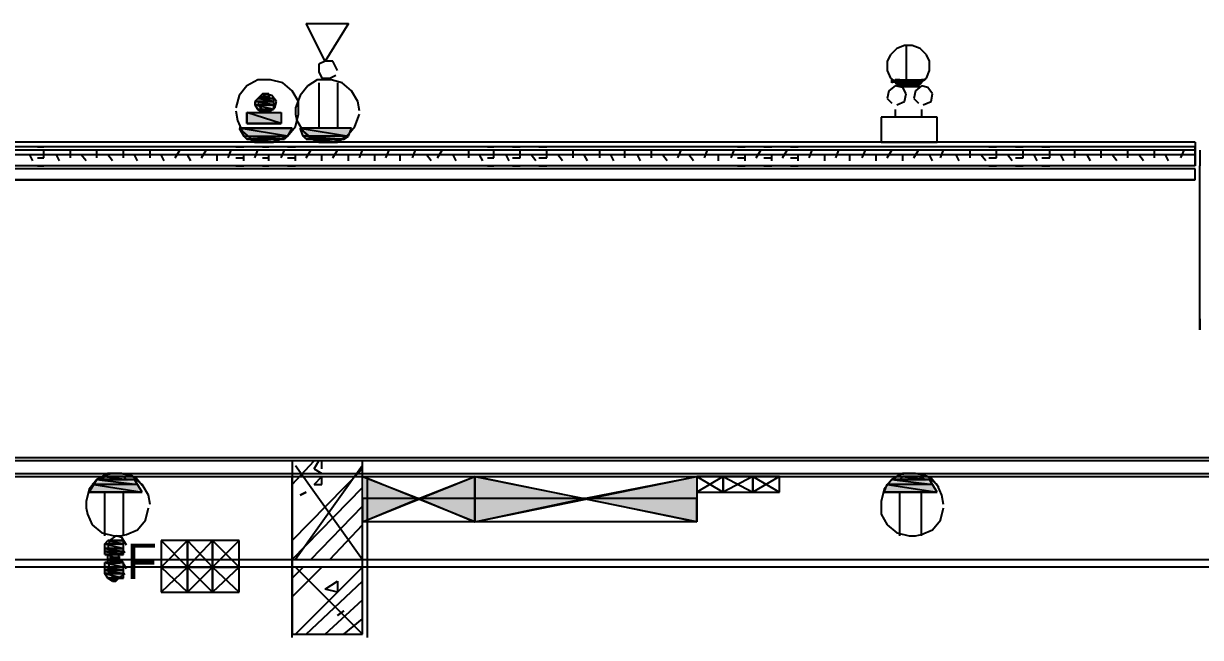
# Model space of a CAD drawing. Header units: millimetres. Extents: x 5 to 415, y 48 to 251.
# Drawn here: x 153.93 to 167.23, y 101.44 to 108.37 of the extents above; entities that cross this region are included whole.
import ezdxf

# ---------------------------------------------------------------- set-up
doc = ezdxf.new("R2010")
doc.units = ezdxf.units.MM
for name, color, linetype in [('H', 7, 'Continuous'), ('P', 7, 'Continuous'), ('T', 7, 'Continuous')]:
    doc.layers.add(name, color=color, linetype=linetype)

msp = doc.modelspace()

# ---------------------------------------------------------------- hatches: boundary and pattern name
at = {"layer": 'H', "linetype": 'Continuous'}
for points in [[(163.742, 107.703), (163.742, 107.738), (163.777, 107.738), (163.742, 107.703)], [(163.742, 107.703), (163.777, 107.738), (163.777, 107.703), (163.742, 107.703)], [(163.777, 107.703), (163.777, 107.738), (163.83, 107.738), (163.83, 107.65), (163.777, 107.703)], [(163.83, 107.65), (163.83, 107.738), (163.865, 107.738), (163.865, 107.65), (163.83, 107.65)], [(163.865, 107.65), (163.865, 107.738), (163.918, 107.738), (163.918, 107.65), (163.865, 107.65)], [(163.918, 107.65), (163.918, 107.738), (163.953, 107.738), (163.953, 107.65), (163.918, 107.65)], [(163.953, 107.65), (163.953, 107.738), (164.006, 107.738), (164.006, 107.65), (163.953, 107.65)], [(164.006, 107.65), (164.006, 107.738), (164.042, 107.738), (164.042, 107.65), (164.006, 107.65)], [(164.042, 107.65), (164.042, 107.738), (164.077, 107.738), (164.077, 107.703), (164.042, 107.65)], [(164.077, 107.703), (164.077, 107.738), (164.13, 107.738), (164.077, 107.703)], [(156.545, 107.491), (156.598, 107.527), (156.757, 107.527), (156.757, 107.491), (156.545, 107.491)], [(156.598, 107.527), (156.633, 107.562), (156.722, 107.562), (156.722, 107.527), (156.598, 107.527)], [(156.545, 107.438), (156.545, 107.491), (156.757, 107.491), (156.757, 107.438), (156.545, 107.438)], [(156.598, 107.403), (156.545, 107.438), (156.757, 107.438), (156.757, 107.403), (156.598, 107.403)], [(156.633, 107.368), (156.598, 107.403), (156.722, 107.403), (156.722, 107.368), (156.633, 107.368)], [(156.457, 107.227), (156.457, 107.368), (156.845, 107.368), (156.845, 107.227), (156.457, 107.227)], [(156.422, 107.103), (156.369, 107.192), (156.968, 107.192), (156.933, 107.103), (156.422, 107.103)], [(157.092, 107.103), (157.057, 107.192), (157.656, 107.192), (157.603, 107.103), (157.092, 107.103)], [(156.457, 107.068), (156.422, 107.103), (156.933, 107.103), (156.88, 107.068), (156.457, 107.068)], [(156.545, 107.015), (156.51, 107.068), (156.81, 107.068), (156.757, 107.015), (156.545, 107.015)], [(157.145, 107.068), (157.092, 107.103), (157.603, 107.103), (157.568, 107.068), (157.145, 107.068)], [(157.268, 107.015), (157.233, 107.068), (157.515, 107.068), (157.48, 107.015), (157.268, 107.015)], [(154.693, 103.082), (154.728, 103.17), (155.24, 103.17), (155.275, 103.082), (154.693, 103.082)], [(154.728, 103.17), (154.764, 103.205), (155.187, 103.205), (155.24, 103.17), (154.728, 103.17)], [(154.817, 103.205), (154.852, 103.258), (155.063, 103.258), (155.116, 103.205), (154.817, 103.205)], [(157.78, 102.747), (157.78, 103.258), (158.415, 102.993), (157.78, 102.747)], [(159.05, 102.747), (158.415, 102.993), (159.05, 103.258), (159.05, 102.747)], [(159.05, 102.747), (159.05, 103.258), (160.267, 102.993), (159.05, 102.747)], [(161.537, 102.747), (160.267, 102.993), (161.537, 103.258), (161.537, 102.747)], [(163.654, 103.082), (163.707, 103.17), (164.218, 103.17), (164.253, 103.082), (163.654, 103.082)], [(163.707, 103.17), (163.742, 103.205), (164.165, 103.205), (164.218, 103.17), (163.707, 103.17)], [(163.83, 103.205), (163.865, 103.258), (164.042, 103.258), (164.13, 103.205), (163.83, 103.205)], [(154.852, 102.482), (154.905, 102.535), (155.063, 102.535), (155.063, 102.482), (154.852, 102.482)], [(154.852, 102.447), (154.852, 102.482), (155.063, 102.482), (155.063, 102.447), (154.852, 102.447)], [(154.852, 102.411), (154.852, 102.447), (155.063, 102.447), (155.063, 102.411), (154.852, 102.411)], [(154.852, 102.358), (154.852, 102.411), (155.063, 102.411), (155.063, 102.358), (154.852, 102.358)], [(154.905, 102.323), (154.905, 102.358), (155.028, 102.358), (155.028, 102.323), (154.905, 102.323)], [(154.852, 102.235), (154.852, 102.27), (155.063, 102.27), (155.063, 102.235), (154.852, 102.235)], [(154.852, 102.2), (154.852, 102.235), (155.063, 102.235), (155.063, 102.2), (154.852, 102.2)], [(154.905, 102.27), (154.905, 102.323), (155.028, 102.323), (155.028, 102.27), (154.905, 102.27)], [(154.852, 102.147), (154.852, 102.2), (155.063, 102.2), (155.063, 102.147), (154.852, 102.147)], [(154.905, 102.112), (154.852, 102.147), (155.063, 102.147), (155.063, 102.112), (154.905, 102.112)], [(154.94, 102.076), (154.905, 102.112), (155.028, 102.112), (154.975, 102.076), (154.94, 102.076)]]:
    msp.add_hatch(color=256, dxfattribs=at).paths.add_polyline_path(points)

# ---------------------------------------------------------------- linework, layer by layer
at = {"layer": 'P'}
for points in [[(157.339, 107.95), (157.127, 108.373)], [(157.127, 108.373), (157.603, 108.373)], [(157.603, 108.373), (157.339, 107.95)], [(163.795, 108.091), (163.724, 108.021)], [(163.795, 108.091), (163.724, 108.021)], [(163.883, 108.126), (163.795, 108.091)], [(163.883, 108.126), (163.795, 108.091)], [(163.971, 108.126), (163.883, 108.126)], [(163.971, 108.126), (163.883, 108.126)], [(163.901, 108.126), (163.901, 107.668)], [(164.059, 108.091), (163.971, 108.126)], [(164.059, 108.091), (163.971, 108.126)], [(164.13, 108.021), (164.059, 108.091)], [(164.13, 108.021), (164.059, 108.091)], [(157.339, 107.95), (157.268, 107.915)], [(157.427, 107.95), (157.339, 107.95)], [(157.48, 107.844), (157.427, 107.95)], [(163.724, 108.021), (163.689, 107.95)], [(163.724, 108.021), (163.689, 107.95)], [(163.689, 107.95), (163.689, 107.844)], [(163.689, 107.95), (163.689, 107.844)], [(164.165, 107.95), (164.13, 108.021)], [(164.165, 107.95), (164.13, 108.021)], [(164.165, 107.844), (164.165, 107.95)], [(164.165, 107.844), (164.165, 107.95)], [(157.268, 107.915), (157.268, 107.827)], [(157.268, 107.827), (157.304, 107.756)], [(157.392, 107.756), (157.462, 107.791)], [(163.689, 107.844), (163.724, 107.756)], [(163.689, 107.844), (163.724, 107.756)], [(164.13, 107.756), (164.165, 107.844)], [(164.13, 107.756), (164.165, 107.844)], [(156.457, 107.668), (156.369, 107.562)], [(156.58, 107.738), (156.457, 107.668)], [(156.651, 107.738), (156.58, 107.738)], [(156.722, 107.738), (156.651, 107.738)], [(156.863, 107.703), (156.722, 107.738)], [(156.968, 107.615), (156.863, 107.703)], [(157.145, 107.668), (157.057, 107.562)], [(157.145, 107.668), (157.057, 107.562)], [(157.251, 107.738), (157.145, 107.668)], [(157.251, 107.738), (157.145, 107.668)], [(157.321, 107.738), (157.251, 107.738)], [(157.321, 107.738), (157.251, 107.738)], [(157.268, 107.703), (157.268, 107.192)], [(157.304, 107.756), (157.392, 107.756)], [(157.409, 107.738), (157.321, 107.738)], [(157.409, 107.738), (157.321, 107.738)], [(157.533, 107.703), (157.409, 107.738)], [(157.533, 107.703), (157.409, 107.738)], [(157.48, 107.703), (157.48, 107.192)], [(157.639, 107.615), (157.533, 107.703)], [(157.639, 107.615), (157.533, 107.703)], [(163.777, 107.668), (163.707, 107.615)], [(163.724, 107.756), (163.795, 107.703)], [(163.724, 107.756), (163.795, 107.703)], [(163.742, 107.703), (163.742, 107.738)], [(163.742, 107.738), (163.742, 107.703)], [(163.742, 107.703), (163.777, 107.738)], [(163.777, 107.738), (163.742, 107.703)], [(163.777, 107.738), (163.742, 107.703)], [(163.742, 107.703), (163.777, 107.738)], [(163.83, 107.738), (163.777, 107.703)], [(163.83, 107.738), (163.777, 107.738)], [(163.777, 107.738), (163.83, 107.738)], [(163.777, 107.703), (163.83, 107.668)], [(163.865, 107.65), (163.777, 107.668)], [(163.795, 107.703), (163.883, 107.668)], [(163.795, 107.703), (163.883, 107.668)], [(163.865, 107.738), (163.83, 107.668)], [(163.865, 107.738), (163.83, 107.668)], [(163.83, 107.668), (163.83, 107.738)], [(163.83, 107.738), (163.865, 107.738)], [(163.83, 107.668), (163.83, 107.738)], [(163.83, 107.668), (163.865, 107.668)], [(163.901, 107.738), (163.865, 107.668)], [(163.901, 107.738), (163.865, 107.668)], [(163.865, 107.668), (163.865, 107.738)], [(163.865, 107.738), (163.901, 107.738)], [(163.865, 107.668), (163.865, 107.738)], [(163.865, 107.668), (163.901, 107.668)], [(163.953, 107.738), (163.901, 107.668)], [(163.953, 107.738), (163.901, 107.668)], [(163.901, 107.668), (163.901, 107.738)], [(163.901, 107.738), (163.953, 107.738)], [(163.901, 107.668), (163.901, 107.738)], [(163.901, 107.668), (163.953, 107.668)], [(163.936, 107.668), (164.059, 107.703)], [(163.936, 107.668), (164.059, 107.703)], [(163.989, 107.738), (163.953, 107.668)], [(163.989, 107.738), (163.953, 107.668)], [(163.953, 107.668), (163.953, 107.738)], [(163.953, 107.738), (163.989, 107.738)], [(163.953, 107.668), (163.953, 107.738)], [(163.953, 107.668), (163.989, 107.668)], [(164.042, 107.738), (163.989, 107.668)], [(164.042, 107.738), (163.989, 107.668)], [(163.989, 107.668), (163.989, 107.738)], [(163.989, 107.738), (164.042, 107.738)], [(163.989, 107.668), (163.989, 107.738)], [(163.989, 107.668), (164.042, 107.668)], [(164.077, 107.668), (164.006, 107.615)], [(164.077, 107.738), (164.042, 107.668)], [(164.042, 107.668), (164.042, 107.738)], [(164.042, 107.738), (164.077, 107.738)], [(164.042, 107.668), (164.042, 107.738)], [(164.077, 107.703), (164.042, 107.668)], [(164.042, 107.668), (164.077, 107.703)], [(164.059, 107.703), (164.13, 107.756)], [(164.059, 107.703), (164.13, 107.756)], [(164.112, 107.738), (164.077, 107.738)], [(164.077, 107.738), (164.112, 107.738)], [(164.077, 107.738), (164.077, 107.703)], [(164.077, 107.703), (164.077, 107.738)], [(164.077, 107.703), (164.077, 107.703)], [(164.077, 107.703), (164.077, 107.703)], [(164.077, 107.703), (164.077, 107.703)], [(164.077, 107.703), (164.077, 107.703)], [(164.148, 107.65), (164.077, 107.668)], [(164.112, 107.738), (164.112, 107.738)], [(164.112, 107.738), (164.112, 107.738)], [(156.369, 107.562), (156.333, 107.421)], [(156.58, 107.527), (156.545, 107.491)], [(156.633, 107.58), (156.58, 107.527)], [(156.757, 107.491), (156.58, 107.527)], [(156.757, 107.491), (156.58, 107.527)], [(156.58, 107.527), (156.757, 107.527)], [(156.58, 107.527), (156.757, 107.527)], [(156.704, 107.527), (156.58, 107.527)], [(156.757, 107.527), (156.58, 107.527)], [(156.58, 107.527), (156.58, 107.527)], [(156.58, 107.527), (156.757, 107.527)], [(156.58, 107.527), (156.704, 107.527)], [(156.704, 107.527), (156.58, 107.527)], [(156.58, 107.527), (156.704, 107.527)], [(156.704, 107.527), (156.58, 107.527)], [(156.58, 107.527), (156.58, 107.527)], [(156.58, 107.527), (156.704, 107.527)], [(156.669, 107.58), (156.598, 107.527)], [(156.704, 107.527), (156.633, 107.58)], [(156.704, 107.527), (156.633, 107.58)], [(156.633, 107.58), (156.704, 107.58)], [(156.633, 107.58), (156.704, 107.58)], [(156.669, 107.58), (156.633, 107.58)], [(156.704, 107.58), (156.633, 107.58)], [(156.633, 107.58), (156.633, 107.58)], [(156.633, 107.58), (156.704, 107.58)], [(156.633, 107.58), (156.669, 107.58)], [(156.669, 107.58), (156.633, 107.58)], [(156.633, 107.58), (156.633, 107.58)], [(156.633, 107.58), (156.633, 107.58)], [(156.704, 107.58), (156.669, 107.58)], [(156.739, 107.562), (156.669, 107.58)], [(156.704, 107.58), (156.704, 107.527)], [(156.757, 107.527), (156.704, 107.527)], [(156.792, 107.491), (156.739, 107.562)], [(156.757, 107.527), (156.757, 107.491)], [(157.039, 107.491), (156.968, 107.615)], [(157.057, 107.562), (157.004, 107.421)], [(157.057, 107.562), (157.004, 107.421)], [(157.709, 107.491), (157.639, 107.615)], [(157.709, 107.491), (157.639, 107.615)], [(163.707, 107.615), (163.689, 107.527)], [(163.689, 107.527), (163.742, 107.474)], [(163.901, 107.58), (163.865, 107.65)], [(163.883, 107.491), (163.901, 107.58)], [(164.006, 107.615), (163.989, 107.527)], [(163.989, 107.527), (164.042, 107.474)], [(164.2, 107.58), (164.148, 107.65)], [(164.183, 107.491), (164.2, 107.58)], [(156.757, 107.456), (156.545, 107.491)], [(156.545, 107.491), (156.545, 107.456)], [(156.757, 107.456), (156.545, 107.491)], [(156.545, 107.491), (156.757, 107.491)], [(156.545, 107.491), (156.757, 107.491)], [(156.757, 107.491), (156.545, 107.491)], [(156.545, 107.491), (156.545, 107.491)], [(156.757, 107.491), (156.545, 107.491)], [(156.545, 107.491), (156.545, 107.491)], [(156.545, 107.491), (156.757, 107.491)], [(156.545, 107.491), (156.757, 107.491)], [(156.757, 107.403), (156.545, 107.456)], [(156.545, 107.456), (156.58, 107.403)], [(156.757, 107.403), (156.545, 107.456)], [(156.545, 107.456), (156.757, 107.456)], [(156.545, 107.456), (156.757, 107.456)], [(156.757, 107.456), (156.545, 107.456)], [(156.545, 107.456), (156.545, 107.456)], [(156.757, 107.456), (156.545, 107.456)], [(156.545, 107.456), (156.545, 107.456)], [(156.545, 107.456), (156.757, 107.456)], [(156.545, 107.456), (156.757, 107.456)], [(156.757, 107.456), (156.545, 107.456)], [(156.545, 107.456), (156.757, 107.456)], [(156.757, 107.456), (156.545, 107.456)], [(156.545, 107.456), (156.545, 107.456)], [(156.545, 107.456), (156.757, 107.456)], [(156.58, 107.474), (156.633, 107.386)], [(156.704, 107.368), (156.58, 107.403)], [(156.58, 107.403), (156.633, 107.368)], [(156.704, 107.368), (156.58, 107.403)], [(156.58, 107.403), (156.704, 107.403)], [(156.58, 107.403), (156.704, 107.403)], [(156.704, 107.403), (156.58, 107.403)], [(156.58, 107.403), (156.58, 107.403)], [(156.704, 107.403), (156.58, 107.403)], [(156.58, 107.403), (156.58, 107.403)], [(156.58, 107.403), (156.704, 107.403)], [(156.58, 107.403), (156.704, 107.403)], [(156.704, 107.403), (156.58, 107.403)], [(156.58, 107.403), (156.58, 107.403)], [(156.704, 107.403), (156.58, 107.403)], [(156.58, 107.403), (156.757, 107.403)], [(156.58, 107.403), (156.757, 107.403)], [(156.704, 107.368), (156.774, 107.421)], [(156.704, 107.403), (156.704, 107.368)], [(156.757, 107.403), (156.704, 107.403)], [(156.757, 107.491), (156.757, 107.456)], [(156.757, 107.456), (156.757, 107.403)], [(156.774, 107.421), (156.792, 107.491)], [(157.004, 107.421), (157.004, 107.35)], [(157.004, 107.421), (157.004, 107.35)], [(157.039, 107.421), (157.039, 107.491)], [(157.039, 107.35), (157.039, 107.421)], [(157.727, 107.386), (157.709, 107.491)], [(157.727, 107.386), (157.709, 107.491)], [(163.777, 107.403), (163.777, 107.315)], [(163.795, 107.456), (163.883, 107.491)], [(164.077, 107.403), (164.077, 107.315)], [(164.095, 107.456), (164.183, 107.491)], [(156.333, 107.386), (156.351, 107.28)], [(156.351, 107.28), (156.404, 107.156)], [(156.845, 107.244), (156.457, 107.368)], [(156.457, 107.368), (156.457, 107.244)], [(156.845, 107.244), (156.457, 107.368)], [(156.457, 107.368), (156.845, 107.368)], [(156.457, 107.368), (156.845, 107.368)], [(156.457, 107.244), (156.457, 107.368)], [(156.633, 107.386), (156.704, 107.368)], [(156.633, 107.368), (156.633, 107.368)], [(156.633, 107.368), (156.633, 107.368)], [(156.669, 107.368), (156.633, 107.368)], [(156.633, 107.368), (156.669, 107.368)], [(156.633, 107.368), (156.669, 107.368)], [(156.669, 107.368), (156.633, 107.368)], [(156.633, 107.368), (156.704, 107.368)], [(156.704, 107.368), (156.633, 107.368)], [(156.633, 107.368), (156.704, 107.368)], [(156.845, 107.368), (156.845, 107.244)], [(156.845, 107.368), (156.845, 107.244)], [(157.004, 107.35), (157.021, 107.28)], [(157.004, 107.35), (157.021, 107.28)], [(157.004, 107.209), (157.039, 107.35)], [(157.021, 107.28), (157.092, 107.156)], [(157.021, 107.28), (157.092, 107.156)], [(157.674, 107.209), (157.727, 107.35)], [(157.674, 107.209), (157.727, 107.35)], [(164.253, 107.315), (163.618, 107.315)], [(163.618, 107.315), (163.618, 107.033)], [(164.253, 107.033), (164.253, 107.315)], [(156.916, 107.103), (156.369, 107.192)], [(156.369, 107.192), (156.422, 107.103)], [(156.916, 107.103), (156.369, 107.192)], [(156.369, 107.192), (156.968, 107.192)], [(156.968, 107.192), (156.369, 107.192)], [(156.404, 107.156), (156.51, 107.068)], [(156.457, 107.244), (156.845, 107.244)], [(156.845, 107.244), (156.457, 107.244)], [(156.916, 107.103), (157.004, 107.209)], [(156.968, 107.192), (156.916, 107.103)], [(157.639, 107.192), (157.057, 107.192)], [(157.057, 107.192), (157.603, 107.103)], [(157.057, 107.192), (157.603, 107.103)], [(157.092, 107.103), (157.057, 107.192)], [(157.057, 107.192), (157.163, 107.086)], [(157.639, 107.192), (157.057, 107.192)], [(157.092, 107.156), (157.198, 107.068)], [(157.092, 107.156), (157.198, 107.068)], [(157.568, 107.086), (157.639, 107.156)], [(157.586, 107.103), (157.674, 107.209)], [(157.586, 107.103), (157.674, 107.209)], [(157.603, 107.103), (157.639, 107.192)], [(167.164, 107.033), (131.427, 107.033)], [(156.88, 107.068), (156.422, 107.103)], [(156.422, 107.103), (156.457, 107.068)], [(156.88, 107.068), (156.422, 107.103)], [(156.422, 107.103), (156.916, 107.103)], [(156.422, 107.103), (156.916, 107.103)], [(156.792, 107.068), (156.457, 107.068)], [(156.457, 107.068), (156.492, 107.068)], [(156.792, 107.068), (156.457, 107.068)], [(156.457, 107.068), (156.88, 107.068)], [(156.457, 107.068), (156.88, 107.068)], [(156.757, 107.033), (156.492, 107.068)], [(156.492, 107.068), (156.545, 107.033)], [(156.757, 107.033), (156.492, 107.068)], [(156.492, 107.068), (156.792, 107.068)], [(156.492, 107.068), (156.792, 107.068)], [(156.51, 107.068), (156.651, 107.033)], [(156.633, 107.033), (156.545, 107.033)], [(156.545, 107.033), (156.633, 107.033)], [(156.669, 107.033), (156.545, 107.033)], [(156.545, 107.033), (156.757, 107.033)], [(156.545, 107.033), (156.757, 107.033)], [(156.651, 107.033), (156.722, 107.033)], [(156.757, 107.033), (156.669, 107.033)], [(156.722, 107.033), (156.792, 107.05)], [(156.792, 107.068), (156.757, 107.033)], [(156.792, 107.05), (156.916, 107.103)], [(156.88, 107.068), (156.792, 107.068)], [(156.916, 107.103), (156.88, 107.068)], [(157.603, 107.103), (157.092, 107.103)], [(157.603, 107.103), (157.092, 107.103)], [(157.092, 107.103), (157.551, 107.068)], [(157.092, 107.103), (157.551, 107.068)], [(157.127, 107.068), (157.092, 107.103)], [(157.551, 107.068), (157.127, 107.068)], [(157.551, 107.068), (157.127, 107.068)], [(157.127, 107.068), (157.515, 107.068)], [(157.127, 107.068), (157.515, 107.068)], [(157.215, 107.068), (157.127, 107.068)], [(157.163, 107.086), (157.233, 107.05)], [(157.198, 107.068), (157.321, 107.033)], [(157.198, 107.068), (157.321, 107.033)], [(157.515, 107.068), (157.215, 107.068)], [(157.515, 107.068), (157.215, 107.068)], [(157.215, 107.068), (157.48, 107.033)], [(157.215, 107.068), (157.48, 107.033)], [(157.268, 107.033), (157.215, 107.068)], [(157.233, 107.05), (157.321, 107.033)], [(157.48, 107.033), (157.268, 107.033)], [(157.48, 107.033), (157.268, 107.033)], [(157.268, 107.033), (157.392, 107.033)], [(157.268, 107.033), (157.392, 107.033)], [(157.339, 107.033), (157.268, 107.033)], [(157.321, 107.033), (157.409, 107.033)], [(157.321, 107.033), (157.409, 107.033)], [(157.321, 107.033), (157.409, 107.033)], [(157.392, 107.033), (157.339, 107.033)], [(157.392, 107.033), (157.48, 107.033)], [(157.409, 107.033), (157.48, 107.05)], [(157.409, 107.033), (157.48, 107.05)], [(157.409, 107.033), (157.498, 107.05)], [(157.48, 107.05), (157.586, 107.103)], [(157.48, 107.05), (157.586, 107.103)], [(157.48, 107.033), (157.515, 107.068)], [(157.498, 107.05), (157.568, 107.086)], [(157.515, 107.068), (157.551, 107.068)], [(157.551, 107.068), (157.603, 107.103)], [(163.618, 107.033), (164.253, 107.033)], [(167.164, 107.033), (167.164, 106.768)], [(167.164, 106.98), (131.427, 106.98)], [(167.164, 106.98), (131.427, 106.98)], [(167.164, 106.945), (131.427, 106.945)], [(167.164, 106.892), (131.427, 106.892)], [(154.04, 106.821), (154.005, 106.892)], [(154.093, 106.98), (154.164, 106.98)], [(154.164, 106.856), (154.164, 106.945)], [(154.34, 106.821), (154.305, 106.892)], [(154.464, 106.856), (154.464, 106.945)], [(154.64, 106.821), (154.587, 106.892)], [(154.764, 106.856), (154.764, 106.945)], [(154.94, 106.821), (154.887, 106.892)], [(155.063, 106.856), (155.063, 106.945)], [(155.222, 106.821), (155.187, 106.892)], [(155.363, 106.856), (155.363, 106.945)], [(155.522, 106.821), (155.487, 106.892)], [(155.646, 106.856), (155.698, 106.945)], [(155.822, 106.821), (155.787, 106.892)], [(155.945, 106.856), (155.998, 106.945)], [(156.122, 106.821), (156.122, 106.892)], [(156.245, 106.856), (156.281, 106.945)], [(156.333, 106.98), (156.422, 106.98)], [(156.422, 106.821), (156.422, 106.892)], [(156.545, 106.856), (156.58, 106.945)], [(156.633, 106.98), (156.704, 106.98)], [(156.704, 106.821), (156.704, 106.892)], [(156.845, 106.856), (156.88, 106.945)], [(156.916, 106.98), (157.004, 106.98)], [(157.004, 106.821), (157.004, 106.892)], [(157.127, 106.856), (157.18, 106.945)], [(157.304, 106.821), (157.304, 106.892)], [(157.427, 106.856), (157.48, 106.945)], [(157.603, 106.821), (157.603, 106.892)], [(157.727, 106.856), (157.762, 106.945)], [(157.903, 106.821), (157.903, 106.892)], [(158.027, 106.856), (158.062, 106.945)], [(158.186, 106.821), (158.186, 106.892)], [(158.327, 106.856), (158.362, 106.945)], [(158.538, 106.821), (158.485, 106.892)], [(158.609, 106.856), (158.662, 106.945)], [(158.821, 106.821), (158.785, 106.892)], [(158.962, 106.856), (158.962, 106.945)], [(159.12, 106.821), (159.085, 106.892)], [(159.173, 106.98), (159.244, 106.98)], [(159.244, 106.856), (159.244, 106.945)], [(159.42, 106.821), (159.385, 106.892)], [(159.456, 106.98), (159.544, 106.98)], [(159.544, 106.856), (159.544, 106.945)], [(159.72, 106.821), (159.667, 106.892)], [(159.755, 106.98), (159.844, 106.98)], [(159.844, 106.856), (159.844, 106.945)], [(160.02, 106.821), (159.967, 106.892)], [(160.143, 106.856), (160.143, 106.945)], [(160.302, 106.821), (160.267, 106.892)], [(160.443, 106.856), (160.443, 106.945)], [(160.602, 106.821), (160.567, 106.892)], [(160.726, 106.856), (160.726, 106.945)], [(160.902, 106.821), (160.867, 106.892)], [(161.025, 106.856), (161.025, 106.945)], [(161.202, 106.821), (161.149, 106.892)], [(161.325, 106.856), (161.361, 106.945)], [(161.502, 106.821), (161.449, 106.892)], [(161.625, 106.856), (161.66, 106.945)], [(161.784, 106.821), (161.784, 106.892)], [(161.925, 106.856), (161.96, 106.945)], [(161.996, 106.98), (162.084, 106.98)], [(162.084, 106.821), (162.084, 106.892)], [(162.207, 106.856), (162.26, 106.945)], [(162.295, 106.98), (162.384, 106.98)], [(162.384, 106.821), (162.384, 106.892)], [(162.507, 106.856), (162.56, 106.945)], [(162.595, 106.98), (162.683, 106.98)], [(162.683, 106.821), (162.683, 106.892)], [(162.807, 106.856), (162.842, 106.945)], [(162.983, 106.821), (162.983, 106.892)], [(163.107, 106.856), (163.142, 106.945)], [(163.266, 106.821), (163.266, 106.892)], [(163.407, 106.856), (163.442, 106.945)], [(163.565, 106.821), (163.565, 106.892)], [(163.689, 106.856), (163.742, 106.945)], [(163.865, 106.821), (163.865, 106.892)], [(163.989, 106.856), (164.042, 106.945)], [(164.2, 106.821), (164.165, 106.892)], [(164.289, 106.856), (164.324, 106.945)], [(164.5, 106.821), (164.465, 106.892)], [(164.624, 106.856), (164.624, 106.945)], [(164.8, 106.821), (164.747, 106.892)], [(164.835, 106.98), (164.924, 106.98)], [(164.924, 106.856), (164.924, 106.945)], [(165.1, 106.821), (165.047, 106.892)], [(165.135, 106.98), (165.223, 106.98)], [(165.223, 106.856), (165.223, 106.945)], [(165.382, 106.821), (165.347, 106.892)], [(165.435, 106.98), (165.523, 106.98)], [(165.523, 106.856), (165.523, 106.945)], [(165.682, 106.821), (165.647, 106.892)], [(165.806, 106.856), (165.806, 106.945)], [(165.982, 106.821), (165.947, 106.892)], [(166.105, 106.856), (166.105, 106.945)], [(166.282, 106.821), (166.229, 106.892)], [(166.405, 106.856), (166.405, 106.945)], [(166.582, 106.821), (166.529, 106.892)], [(166.705, 106.856), (166.705, 106.945)], [(166.864, 106.821), (166.829, 106.892)], [(167.005, 106.856), (167.04, 106.945)], [(167.164, 106.821), (167.164, 106.98)], [(167.164, 106.98), (167.164, 106.821)], [(167.164, 106.98), (167.164, 106.821)], [(167.164, 106.821), (167.164, 106.98)], [(167.164, 106.98), (167.164, 106.821)], [(167.164, 106.821), (167.164, 106.98)], [(167.164, 106.821), (167.164, 106.98)], [(167.164, 106.768), (167.164, 106.945)], [(167.217, 106.945), (167.217, 106.768)], [(167.164, 106.768), (131.427, 106.768)], [(167.164, 106.733), (131.427, 106.733)], [(154.093, 106.856), (154.164, 106.856)], [(154.093, 106.768), (154.164, 106.768)], [(156.333, 106.856), (156.422, 106.856)], [(156.333, 106.768), (156.422, 106.768)], [(156.633, 106.856), (156.704, 106.856)], [(156.633, 106.768), (156.704, 106.768)], [(156.916, 106.856), (157.004, 106.856)], [(156.916, 106.768), (157.004, 106.768)], [(159.173, 106.856), (159.244, 106.856)], [(159.173, 106.768), (159.244, 106.768)], [(159.456, 106.856), (159.544, 106.856)], [(159.456, 106.768), (159.544, 106.768)], [(159.755, 106.856), (159.844, 106.856)], [(159.755, 106.768), (159.844, 106.768)], [(161.996, 106.856), (162.084, 106.856)], [(161.996, 106.768), (162.084, 106.768)], [(162.295, 106.856), (162.384, 106.856)], [(162.295, 106.768), (162.384, 106.768)], [(162.595, 106.856), (162.683, 106.856)], [(162.595, 106.768), (162.683, 106.768)], [(164.835, 106.856), (164.924, 106.856)], [(164.835, 106.768), (164.924, 106.768)], [(165.135, 106.856), (165.223, 106.856)], [(165.135, 106.768), (165.223, 106.768)], [(165.435, 106.856), (165.523, 106.856)], [(165.435, 106.768), (165.523, 106.768)], [(167.164, 106.609), (167.164, 106.733)], [(167.217, 104.916), (167.217, 106.768)], [(167.217, 104.916), (167.217, 106.768)], [(131.427, 106.609), (167.164, 106.609)], [(167.164, 106.609), (131.427, 106.609)], [(167.217, 105.04), (167.217, 104.916)], [(167.217, 104.916), (167.217, 105.04)], [(170.127, 103.47), (152.859, 103.47)], [(170.127, 103.434), (152.859, 103.434)], [(156.968, 103.17), (157.215, 103.434)], [(157.762, 103.434), (156.968, 103.434)], [(156.968, 103.434), (156.968, 102.323)], [(157.215, 103.346), (157.268, 103.434)], [(157.304, 103.346), (157.304, 103.434)], [(157.762, 102.323), (157.762, 103.434)], [(152.859, 103.293), (170.127, 103.293)], [(154.887, 103.293), (154.764, 103.223)], [(154.887, 103.293), (154.764, 103.223)], [(154.869, 103.276), (154.781, 103.24)], [(154.958, 103.293), (154.869, 103.276)], [(154.958, 103.293), (154.887, 103.293)], [(154.958, 103.293), (154.887, 103.293)], [(155.028, 103.293), (154.958, 103.293)], [(155.028, 103.293), (154.958, 103.293)], [(155.046, 103.293), (154.958, 103.293)], [(155.169, 103.258), (155.028, 103.293)], [(155.169, 103.258), (155.028, 103.293)], [(155.134, 103.276), (155.046, 103.293)], [(155.205, 103.24), (155.134, 103.276)], [(156.968, 102.535), (157.762, 103.346)], [(157.004, 103.382), (157.762, 102.323)], [(157.762, 103.382), (157.004, 102.323)], [(157.215, 103.346), (157.304, 103.293)], [(163.865, 103.293), (163.742, 103.223)], [(163.865, 103.293), (163.742, 103.223)], [(163.83, 103.276), (163.759, 103.24)], [(163.918, 103.293), (163.83, 103.276)], [(163.936, 103.293), (163.865, 103.293)], [(163.936, 103.293), (163.865, 103.293)], [(164.006, 103.293), (163.918, 103.293)], [(164.006, 103.293), (163.936, 103.293)], [(164.006, 103.293), (163.936, 103.293)], [(164.148, 103.258), (164.006, 103.293)], [(164.148, 103.258), (164.006, 103.293)], [(164.095, 103.276), (164.006, 103.293)], [(164.183, 103.24), (164.095, 103.276)], [(152.859, 103.258), (170.127, 103.258)], [(154.764, 103.223), (154.675, 103.117)], [(154.764, 103.223), (154.675, 103.117)], [(154.675, 103.082), (154.728, 103.17)], [(154.781, 103.24), (154.711, 103.17)], [(154.728, 103.17), (154.764, 103.223)], [(155.222, 103.17), (154.728, 103.17)], [(155.222, 103.17), (154.728, 103.17)], [(154.728, 103.17), (155.275, 103.082)], [(154.728, 103.17), (155.275, 103.082)], [(155.187, 103.223), (154.764, 103.223)], [(154.764, 103.223), (154.799, 103.223)], [(155.187, 103.223), (154.764, 103.223)], [(154.764, 103.223), (155.222, 103.17)], [(154.764, 103.223), (155.222, 103.17)], [(154.799, 103.223), (154.852, 103.258)], [(155.099, 103.223), (154.799, 103.223)], [(155.099, 103.223), (154.799, 103.223)], [(154.799, 103.223), (155.187, 103.223)], [(154.799, 103.223), (155.187, 103.223)], [(155.063, 103.258), (154.852, 103.258)], [(154.852, 103.258), (154.94, 103.258)], [(155.063, 103.258), (154.852, 103.258)], [(154.852, 103.258), (155.099, 103.223)], [(154.852, 103.258), (155.099, 103.223)], [(154.94, 103.258), (155.063, 103.258)], [(154.975, 103.258), (155.063, 103.258)], [(155.063, 103.258), (154.975, 103.258)], [(155.099, 103.223), (155.063, 103.258)], [(155.187, 103.223), (155.099, 103.223)], [(155.275, 103.17), (155.169, 103.258)], [(155.275, 103.17), (155.169, 103.258)], [(155.222, 103.17), (155.187, 103.223)], [(155.293, 103.135), (155.205, 103.24)], [(155.275, 103.082), (155.222, 103.17)], [(155.346, 103.046), (155.275, 103.17)], [(155.346, 103.046), (155.275, 103.17)], [(156.968, 101.441), (156.968, 103.258)], [(157.215, 103.17), (157.304, 103.258)], [(157.215, 103.17), (157.304, 103.17)], [(157.304, 103.17), (157.304, 103.258)], [(157.762, 103.258), (158.397, 103.011)], [(157.762, 103.011), (157.762, 103.258)], [(157.762, 103.258), (159.032, 103.258)], [(157.762, 102.747), (157.762, 103.258)], [(159.032, 102.747), (157.762, 103.258)], [(157.762, 102.747), (159.032, 103.258)], [(157.815, 103.258), (157.815, 101.441)], [(158.397, 103.011), (159.032, 103.258)], [(159.032, 103.258), (159.032, 103.011)], [(159.032, 103.258), (159.032, 102.747)], [(159.032, 103.258), (160.267, 103.011)], [(159.032, 103.011), (159.032, 103.258)], [(159.032, 103.258), (161.537, 103.258)], [(159.032, 102.747), (159.032, 103.258)], [(161.537, 102.747), (159.032, 103.258)], [(159.032, 102.747), (161.537, 103.258)], [(160.267, 103.011), (161.537, 103.258)], [(161.537, 103.258), (161.537, 103.011)], [(161.537, 103.258), (161.537, 102.747)], [(161.837, 103.258), (161.537, 103.258)], [(161.537, 103.258), (161.537, 103.082)], [(161.837, 103.258), (161.537, 103.082)], [(161.537, 103.258), (161.837, 103.082)], [(161.837, 103.082), (161.837, 103.258)], [(162.172, 103.258), (161.837, 103.258)], [(161.837, 103.258), (161.837, 103.082)], [(162.172, 103.258), (161.837, 103.082)], [(161.837, 103.258), (162.172, 103.082)], [(162.172, 103.082), (162.172, 103.258)], [(162.472, 103.258), (162.172, 103.258)], [(162.172, 103.258), (162.172, 103.082)], [(162.472, 103.258), (162.172, 103.082)], [(162.172, 103.258), (162.472, 103.082)], [(162.472, 103.082), (162.472, 103.258)], [(163.742, 103.223), (163.654, 103.117)], [(163.742, 103.223), (163.654, 103.117)], [(163.654, 103.082), (163.689, 103.17)], [(163.759, 103.24), (163.689, 103.17)], [(163.689, 103.17), (163.742, 103.223)], [(164.2, 103.17), (163.689, 103.17)], [(164.2, 103.17), (163.689, 103.17)], [(163.689, 103.17), (164.253, 103.082)], [(163.689, 103.17), (164.253, 103.082)], [(164.165, 103.223), (163.742, 103.223)], [(163.742, 103.223), (163.83, 103.223)], [(164.165, 103.223), (163.742, 103.223)], [(163.742, 103.223), (164.2, 103.17)], [(163.742, 103.223), (164.2, 103.17)], [(163.83, 103.223), (163.865, 103.258)], [(164.112, 103.223), (163.83, 103.223)], [(164.112, 103.223), (163.83, 103.223)], [(163.83, 103.223), (164.165, 103.223)], [(163.83, 103.223), (164.165, 103.223)], [(164.042, 103.258), (163.865, 103.258)], [(163.865, 103.258), (163.901, 103.258)], [(164.042, 103.258), (163.865, 103.258)], [(163.865, 103.258), (164.112, 103.223)], [(163.865, 103.258), (164.112, 103.223)], [(163.989, 103.258), (163.901, 103.258)], [(163.901, 103.258), (164.042, 103.258)], [(163.901, 103.258), (164.042, 103.258)], [(164.042, 103.258), (163.989, 103.258)], [(164.112, 103.223), (164.042, 103.258)], [(164.165, 103.223), (164.112, 103.223)], [(164.253, 103.17), (164.148, 103.258)], [(164.253, 103.17), (164.148, 103.258)], [(164.2, 103.17), (164.165, 103.223)], [(164.271, 103.135), (164.183, 103.24)], [(164.253, 103.082), (164.2, 103.17)], [(164.306, 103.046), (164.253, 103.17)], [(164.306, 103.046), (164.253, 103.17)], [(154.675, 103.117), (154.64, 102.976)], [(154.675, 103.117), (154.64, 102.976)], [(155.275, 103.082), (154.675, 103.082)], [(154.675, 103.082), (155.275, 103.082)], [(154.852, 102.588), (154.852, 103.082)], [(155.063, 102.588), (155.063, 103.082)], [(155.363, 102.941), (155.346, 103.046)], [(155.363, 102.941), (155.346, 103.046)], [(156.968, 102.323), (157.762, 103.135)], [(157.127, 103.082), (157.057, 103.046)], [(157.057, 103.046), (157.127, 103.082)], [(158.397, 103.011), (157.762, 103.011)], [(158.397, 103.011), (157.762, 103.011)], [(157.762, 103.011), (157.762, 102.747)], [(157.762, 102.747), (158.397, 103.011)], [(159.032, 103.011), (158.397, 103.011)], [(159.032, 103.011), (158.397, 103.011)], [(158.397, 103.011), (159.032, 102.747)], [(159.032, 102.747), (159.032, 103.011)], [(160.267, 103.011), (159.032, 103.011)], [(160.267, 103.011), (159.032, 103.011)], [(159.032, 103.011), (159.032, 102.747)], [(159.032, 102.747), (160.267, 103.011)], [(161.537, 103.011), (160.267, 103.011)], [(161.537, 103.011), (160.267, 103.011)], [(160.267, 103.011), (161.537, 102.747)], [(161.537, 103.082), (161.837, 103.082)], [(161.537, 102.747), (161.537, 103.011)], [(161.837, 103.082), (162.172, 103.082)], [(162.172, 103.082), (162.472, 103.082)], [(163.654, 103.117), (163.618, 102.976)], [(163.654, 103.117), (163.618, 102.976)], [(164.253, 103.082), (163.654, 103.082)], [(163.654, 103.082), (164.253, 103.082)], [(163.83, 102.588), (163.83, 103.082)], [(164.077, 102.588), (164.077, 103.082)], [(164.324, 102.941), (164.306, 103.046)], [(164.324, 102.941), (164.306, 103.046)], [(154.64, 102.976), (154.64, 102.905)], [(154.64, 102.976), (154.64, 102.905)], [(154.64, 102.905), (154.658, 102.835)], [(154.64, 102.905), (154.658, 102.835)], [(155.31, 102.764), (155.346, 102.905)], [(155.31, 102.764), (155.346, 102.905)], [(157.18, 102.323), (157.762, 102.923)], [(163.618, 102.976), (163.618, 102.905)], [(163.618, 102.976), (163.618, 102.905)], [(163.618, 102.905), (163.618, 102.835)], [(163.618, 102.905), (163.618, 102.835)], [(164.289, 102.764), (164.324, 102.905)], [(164.289, 102.764), (164.324, 102.905)], [(154.658, 102.835), (154.711, 102.711)], [(154.658, 102.835), (154.711, 102.711)], [(155.222, 102.658), (155.31, 102.764)], [(155.222, 102.658), (155.31, 102.764)], [(159.032, 102.747), (157.762, 102.747)], [(161.537, 102.747), (159.032, 102.747)], [(163.618, 102.835), (163.689, 102.711)], [(163.618, 102.835), (163.689, 102.711)], [(164.2, 102.658), (164.289, 102.764)], [(164.2, 102.658), (164.289, 102.764)], [(154.711, 102.711), (154.817, 102.623)], [(154.711, 102.711), (154.817, 102.623)], [(154.817, 102.623), (154.958, 102.588)], [(154.817, 102.623), (154.958, 102.588)], [(155.099, 102.605), (155.222, 102.658)], [(155.099, 102.605), (155.222, 102.658)], [(157.392, 102.323), (157.762, 102.711)], [(163.689, 102.711), (163.795, 102.623)], [(163.689, 102.711), (163.795, 102.623)], [(163.795, 102.623), (163.936, 102.588)], [(163.795, 102.623), (163.936, 102.588)], [(164.077, 102.605), (164.2, 102.658)], [(164.077, 102.605), (164.2, 102.658)], [(154.852, 102.5), (154.887, 102.535)], [(155.063, 102.5), (154.852, 102.5)], [(155.063, 102.5), (154.852, 102.5)], [(154.852, 102.5), (155.063, 102.5)], [(154.852, 102.5), (155.063, 102.5)], [(155.063, 102.5), (154.852, 102.5)], [(155.063, 102.5), (154.852, 102.5)], [(154.852, 102.5), (155.063, 102.447)], [(154.852, 102.5), (155.063, 102.447)], [(154.852, 102.447), (154.852, 102.5)], [(154.905, 102.535), (154.887, 102.447)], [(155.011, 102.535), (154.887, 102.535)], [(154.887, 102.535), (154.94, 102.535)], [(155.011, 102.535), (154.887, 102.535)], [(154.887, 102.535), (155.011, 102.535)], [(154.887, 102.535), (155.011, 102.535)], [(155.011, 102.535), (154.887, 102.535)], [(155.063, 102.535), (154.887, 102.535)], [(154.887, 102.535), (155.063, 102.535)], [(155.063, 102.535), (154.887, 102.535)], [(154.887, 102.535), (155.011, 102.535)], [(155.063, 102.535), (154.887, 102.535)], [(154.887, 102.535), (155.063, 102.5)], [(154.887, 102.535), (155.063, 102.5)], [(154.975, 102.588), (154.905, 102.535)], [(154.94, 102.535), (154.975, 102.535)], [(154.975, 102.535), (154.94, 102.535)], [(154.975, 102.535), (154.94, 102.535)], [(154.94, 102.535), (154.975, 102.535)], [(154.94, 102.535), (155.011, 102.535)], [(154.958, 102.588), (155.028, 102.588)], [(154.958, 102.588), (155.028, 102.588)], [(155.046, 102.57), (154.975, 102.588)], [(154.975, 102.535), (155.011, 102.535)], [(155.011, 102.535), (154.975, 102.535)], [(155.011, 102.535), (155.011, 102.535)], [(155.011, 102.535), (155.011, 102.535)], [(155.011, 102.535), (155.063, 102.535)], [(155.028, 102.588), (155.099, 102.605)], [(155.028, 102.588), (155.099, 102.605)], [(155.099, 102.482), (155.046, 102.57)], [(155.063, 102.5), (155.063, 102.535)], [(155.063, 102.5), (155.063, 102.5)], [(155.063, 102.5), (155.063, 102.5)], [(155.063, 102.447), (155.063, 102.5)], [(155.787, 102.535), (155.487, 102.535)], [(155.487, 102.535), (155.487, 102.235)], [(155.487, 102.535), (155.787, 102.235)], [(155.787, 102.535), (155.487, 102.235)], [(155.787, 102.235), (155.787, 102.535)], [(156.069, 102.535), (155.787, 102.535)], [(155.787, 102.535), (155.787, 102.235)], [(155.787, 102.535), (156.069, 102.235)], [(156.069, 102.535), (155.787, 102.235)], [(156.069, 102.235), (156.069, 102.535)], [(156.369, 102.535), (156.069, 102.535)], [(156.069, 102.535), (156.069, 102.235)], [(156.069, 102.535), (156.369, 102.235)], [(156.369, 102.535), (156.069, 102.235)], [(156.369, 102.235), (156.369, 102.535)], [(163.936, 102.588), (164.006, 102.588)], [(163.936, 102.588), (164.006, 102.588)], [(164.006, 102.588), (164.077, 102.605)], [(164.006, 102.588), (164.077, 102.605)], [(155.063, 102.447), (154.852, 102.447)], [(155.063, 102.447), (154.852, 102.447)], [(154.852, 102.447), (155.063, 102.447)], [(154.852, 102.447), (155.063, 102.447)], [(155.063, 102.447), (154.852, 102.447)], [(155.063, 102.447), (154.852, 102.447)], [(154.852, 102.447), (155.063, 102.411)], [(154.852, 102.447), (155.063, 102.411)], [(154.852, 102.411), (154.852, 102.447)], [(155.063, 102.411), (154.852, 102.411)], [(155.063, 102.411), (154.852, 102.411)], [(154.852, 102.411), (155.063, 102.411)], [(154.852, 102.411), (155.063, 102.411)], [(155.063, 102.411), (154.852, 102.411)], [(155.063, 102.411), (154.852, 102.411)], [(154.852, 102.411), (155.063, 102.376)], [(154.852, 102.411), (155.063, 102.376)], [(154.852, 102.376), (154.852, 102.411)], [(155.063, 102.376), (154.852, 102.376)], [(155.063, 102.376), (154.852, 102.376)], [(154.852, 102.376), (154.887, 102.376)], [(154.852, 102.376), (155.063, 102.376)], [(155.063, 102.376), (154.852, 102.376)], [(154.887, 102.447), (154.94, 102.394)], [(154.887, 102.376), (155.063, 102.376)], [(155.011, 102.376), (154.887, 102.376)], [(154.887, 102.376), (155.011, 102.376)], [(155.011, 102.376), (154.887, 102.376)], [(154.887, 102.376), (155.063, 102.376)], [(155.011, 102.376), (154.887, 102.376)], [(154.887, 102.376), (155.011, 102.323)], [(154.887, 102.376), (155.011, 102.323)], [(154.887, 102.323), (154.887, 102.376)], [(154.94, 102.394), (155.011, 102.376)], [(155.011, 102.376), (155.081, 102.411)], [(155.063, 102.376), (155.011, 102.376)], [(155.011, 102.323), (155.011, 102.376)], [(155.063, 102.447), (155.063, 102.447)], [(155.063, 102.447), (155.063, 102.447)], [(155.063, 102.411), (155.063, 102.447)], [(155.063, 102.411), (155.063, 102.411)], [(155.063, 102.411), (155.063, 102.411)], [(155.063, 102.376), (155.063, 102.411)], [(155.063, 102.376), (155.063, 102.376)], [(152.77, 102.323), (156.968, 102.323)], [(156.968, 102.235), (152.77, 102.235)], [(155.063, 102.288), (154.852, 102.288)], [(154.852, 102.288), (154.887, 102.288)], [(155.063, 102.288), (154.852, 102.288)], [(154.852, 102.288), (155.063, 102.235)], [(154.852, 102.288), (155.063, 102.235)], [(154.852, 102.235), (154.852, 102.288)], [(155.063, 102.235), (154.852, 102.235)], [(155.063, 102.235), (154.852, 102.235)], [(154.852, 102.235), (155.063, 102.235)], [(154.852, 102.235), (155.063, 102.235)], [(155.063, 102.235), (154.852, 102.235)], [(155.063, 102.235), (154.852, 102.235)], [(154.852, 102.235), (155.063, 102.2)], [(154.852, 102.235), (155.063, 102.2)], [(154.852, 102.2), (154.852, 102.235)], [(155.011, 102.323), (154.887, 102.323)], [(155.011, 102.323), (154.887, 102.323)], [(154.887, 102.323), (154.975, 102.323)], [(154.887, 102.323), (154.975, 102.323)], [(154.94, 102.323), (154.887, 102.323)], [(155.011, 102.323), (154.887, 102.323)], [(154.887, 102.323), (154.94, 102.323)], [(155.011, 102.323), (154.887, 102.323)], [(154.887, 102.323), (155.011, 102.288)], [(154.887, 102.323), (155.011, 102.288)], [(154.887, 102.288), (154.887, 102.323)], [(154.905, 102.288), (154.887, 102.2)], [(155.011, 102.288), (154.887, 102.288)], [(155.063, 102.288), (154.887, 102.288)], [(154.887, 102.288), (155.063, 102.288)], [(155.063, 102.288), (154.887, 102.288)], [(154.887, 102.288), (155.011, 102.288)], [(155.063, 102.288), (154.887, 102.288)], [(154.887, 102.288), (155.063, 102.288)], [(154.887, 102.288), (155.063, 102.288)], [(154.975, 102.323), (154.905, 102.288)], [(154.975, 102.323), (154.94, 102.323)], [(154.94, 102.323), (154.975, 102.323)], [(154.975, 102.323), (154.94, 102.323)], [(154.94, 102.323), (154.975, 102.323)], [(154.975, 102.323), (154.94, 102.323)], [(154.975, 102.323), (154.94, 102.323)], [(154.94, 102.323), (154.975, 102.323)], [(154.94, 102.323), (155.011, 102.323)], [(154.975, 102.323), (155.011, 102.323)], [(154.975, 102.323), (154.975, 102.323)], [(154.975, 102.323), (154.975, 102.323)], [(155.046, 102.306), (154.975, 102.323)], [(154.975, 102.323), (155.011, 102.323)], [(155.011, 102.323), (154.975, 102.323)], [(155.011, 102.288), (155.011, 102.323)], [(155.011, 102.288), (155.063, 102.288)], [(155.099, 102.217), (155.046, 102.306)], [(155.063, 102.288), (155.063, 102.288)], [(155.063, 102.235), (155.063, 102.288)], [(155.063, 102.235), (155.063, 102.235)], [(155.063, 102.235), (155.063, 102.235)], [(155.063, 102.2), (155.063, 102.235)], [(155.487, 102.235), (155.787, 102.235)], [(155.787, 102.235), (155.487, 102.235)], [(155.487, 102.235), (155.487, 101.953)], [(155.487, 102.235), (155.787, 101.953)], [(155.787, 102.235), (155.487, 101.953)], [(155.787, 101.953), (155.787, 102.235)], [(155.787, 102.235), (156.069, 102.235)], [(156.069, 102.235), (155.787, 102.235)], [(155.787, 102.235), (155.787, 101.953)], [(155.787, 102.235), (156.069, 101.953)], [(156.069, 102.235), (155.787, 101.953)], [(156.069, 101.953), (156.069, 102.235)], [(156.069, 102.235), (156.369, 102.235)], [(156.369, 102.235), (156.069, 102.235)], [(156.069, 102.235), (156.069, 101.953)], [(156.069, 102.235), (156.369, 101.953)], [(156.369, 102.235), (156.069, 101.953)], [(156.369, 101.953), (156.369, 102.235)], [(156.968, 102.323), (156.968, 102.235)], [(156.968, 102.323), (157.762, 102.323)], [(156.968, 102.112), (157.092, 102.235)], [(156.968, 101.9), (157.304, 102.235)], [(157.762, 102.235), (156.968, 102.235)], [(156.968, 102.235), (156.968, 101.477)], [(157.004, 102.235), (157.762, 101.477)], [(157.762, 102.235), (157.004, 101.477)], [(157.762, 102.235), (157.762, 102.323)], [(157.762, 102.323), (170.127, 102.323)], [(157.762, 101.477), (157.762, 102.235)], [(170.127, 102.235), (157.762, 102.235)], [(155.063, 102.2), (154.852, 102.2)], [(155.063, 102.2), (154.852, 102.2)], [(154.852, 102.2), (155.063, 102.2)], [(154.852, 102.2), (155.063, 102.2)], [(155.063, 102.2), (154.852, 102.2)], [(155.063, 102.2), (154.852, 102.2)], [(154.852, 102.2), (155.063, 102.164)], [(154.852, 102.2), (155.063, 102.164)], [(154.852, 102.164), (154.852, 102.2)], [(155.063, 102.164), (154.852, 102.164)], [(155.063, 102.164), (154.852, 102.164)], [(154.852, 102.164), (155.063, 102.164)], [(154.852, 102.164), (155.063, 102.164)], [(155.063, 102.164), (154.852, 102.164)], [(155.063, 102.164), (154.852, 102.164)], [(154.852, 102.164), (155.063, 102.112)], [(154.852, 102.164), (155.063, 102.112)], [(154.887, 102.112), (154.852, 102.164)], [(154.887, 102.2), (154.94, 102.129)], [(155.063, 102.112), (154.887, 102.112)], [(155.011, 102.112), (154.887, 102.112)], [(154.887, 102.112), (155.011, 102.112)], [(154.887, 102.112), (155.011, 102.112)], [(155.011, 102.112), (154.887, 102.112)], [(155.011, 102.112), (154.887, 102.112)], [(154.887, 102.112), (155.011, 102.112)], [(155.011, 102.112), (154.887, 102.112)], [(154.887, 102.112), (155.063, 102.112)], [(155.011, 102.112), (154.887, 102.112)], [(154.887, 102.112), (154.975, 102.076)], [(154.887, 102.112), (154.975, 102.076)], [(154.94, 102.076), (154.887, 102.112)], [(154.94, 102.129), (155.011, 102.112)], [(154.975, 102.076), (154.94, 102.076)], [(154.94, 102.076), (154.975, 102.076)], [(154.975, 102.076), (154.94, 102.076)], [(154.975, 102.076), (155.011, 102.112)], [(154.975, 102.076), (154.975, 102.076)], [(154.975, 102.076), (154.975, 102.076)], [(155.011, 102.112), (155.081, 102.164)], [(155.011, 102.112), (155.011, 102.112)], [(155.011, 102.112), (155.011, 102.112)], [(155.063, 102.112), (155.011, 102.112)], [(155.063, 102.2), (155.063, 102.2)], [(155.063, 102.2), (155.063, 102.2)], [(155.063, 102.164), (155.063, 102.2)], [(155.063, 102.164), (155.063, 102.164)], [(155.063, 102.164), (155.063, 102.164)], [(155.063, 102.112), (155.063, 102.164)], [(157.127, 101.477), (157.762, 102.076)], [(157.339, 101.988), (157.48, 102.076)], [(157.48, 102.076), (157.48, 101.953)], [(155.487, 101.953), (155.787, 101.953)], [(155.787, 101.953), (156.069, 101.953)], [(156.069, 101.953), (156.369, 101.953)], [(157.48, 101.953), (157.339, 101.988)], [(157.339, 101.477), (157.762, 101.865)], [(157.551, 101.741), (157.48, 101.688)], [(157.48, 101.688), (157.551, 101.741)], [(157.551, 101.477), (157.762, 101.653)], [(156.968, 101.477), (157.762, 101.477)]]:
    msp.add_lwpolyline(points, dxfattribs=at)

# ---------------------------------------------------------------- texts
at = {"layer": 'T', "insert": (155.1, 102.1), "char_height": 0.4, "attachment_point": 7}
msp.add_mtext('{\\fArial|b0|i0|c0|p18;F}', dxfattribs=at)

doc.saveas('drawing.dxf')
